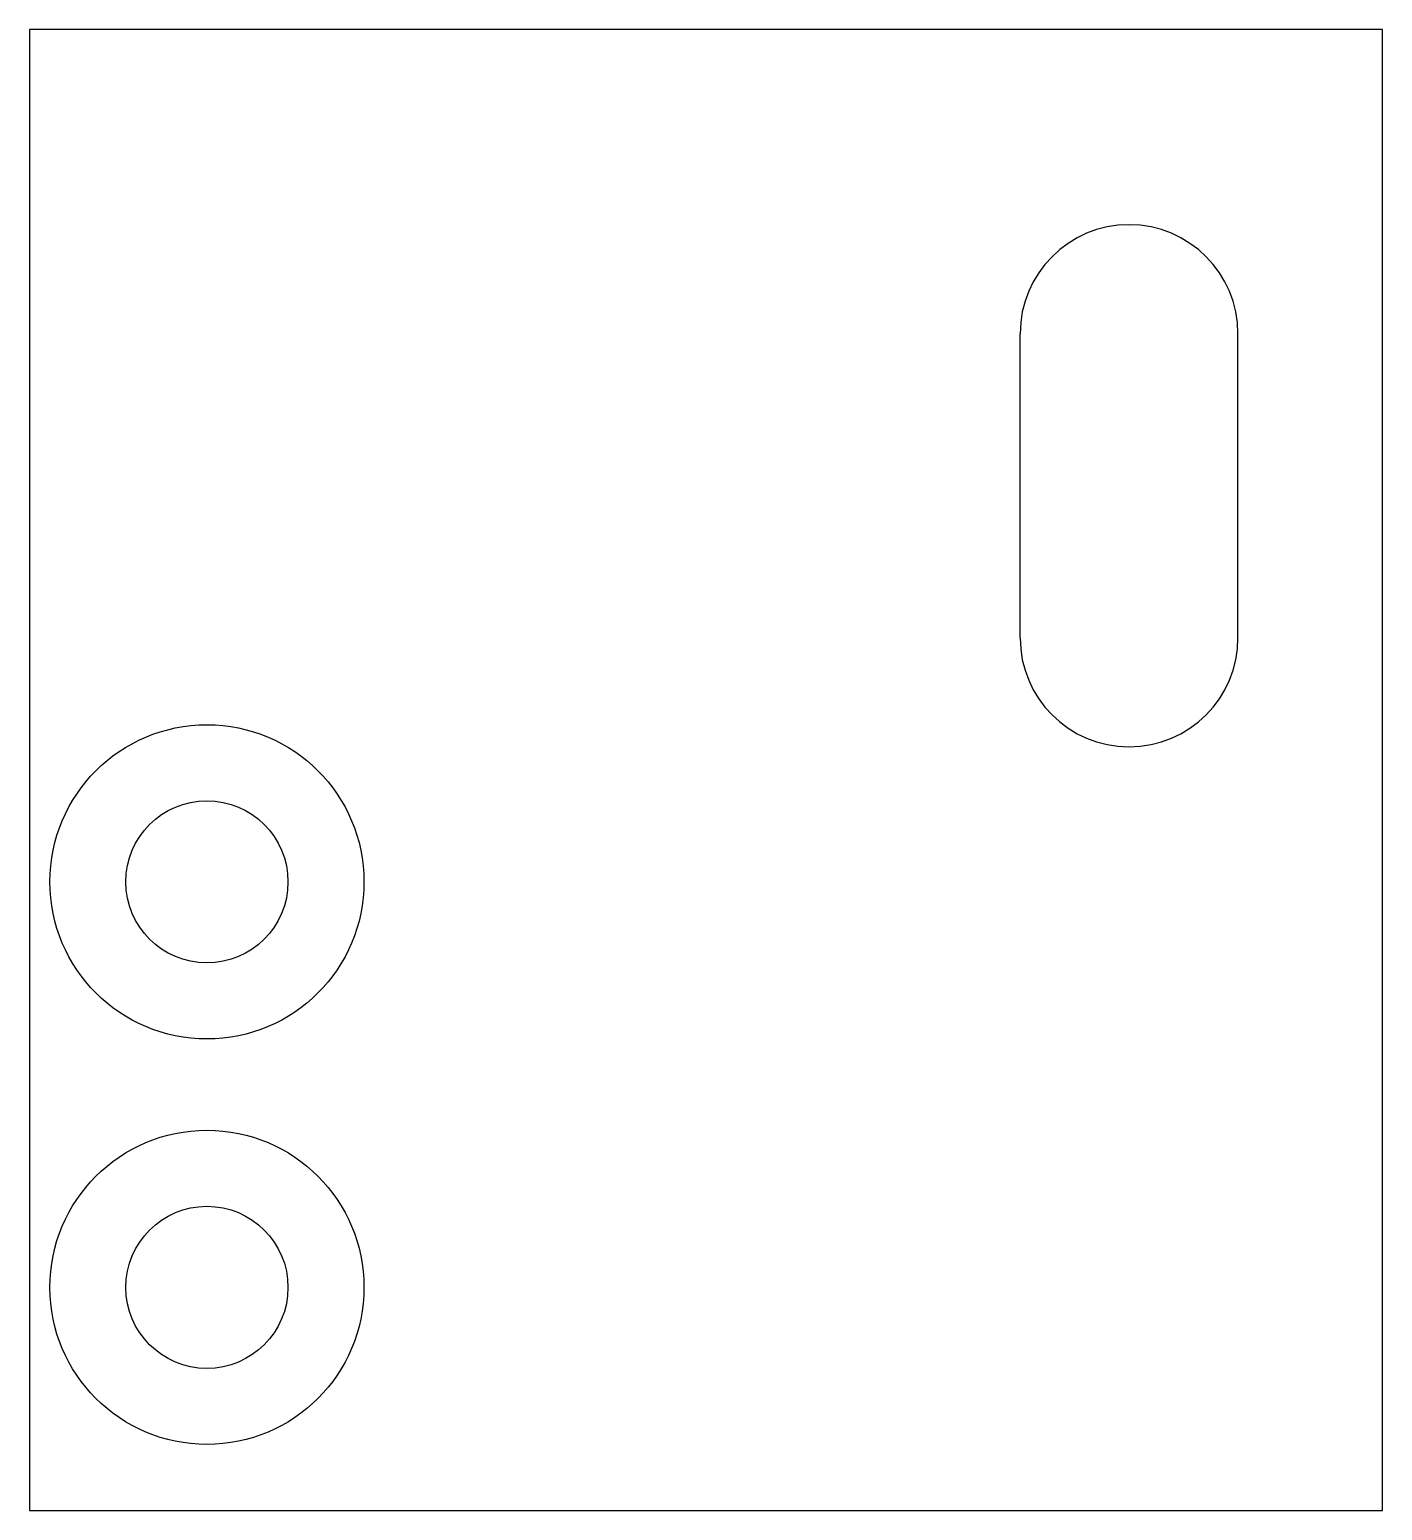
# Model space of a CAD drawing. Header units: millimetres. Extents: x -48.6 to 40, y 42.3 to 126.1.
# Drawn here: x -48.57 to -21.87, y 42.29 to 71.5 of the extents above; entities outside this region: 1.
import ezdxf

# ---------------------------------------------------------------- set-up
doc = ezdxf.new("R2010")
doc.units = ezdxf.units.MM
for name, color, linetype in [('CSK_DIAMETER', 1, 'Continuous'), ('NOTES', 2, 'Continuous'), ('PROFILE', 7, 'Continuous'), ('THROUGH', 4, 'Continuous')]:
    doc.layers.add(name, color=color, linetype=linetype)

msp = doc.modelspace()

# ---------------------------------------------------------------- linework, layer by layer
at = {"layer": 'CSK_DIAMETER'}
for centre in [(-45.074, 54.686), (-45.074, 46.686)]:
    msp.add_circle(centre, 3.1, dxfattribs=at)
at = {"layer": 'PROFILE'}
msp.add_lwpolyline([(-48.574, 42.286), (-21.874, 42.286), (-21.874, 71.5), (-48.574, 71.5)], close=True, dxfattribs=at)
at = {"layer": 'THROUGH'}
for p, q in [((-29.024, 59.5), (-29.024, 65.5)), ((-24.724, 59.5), (-24.724, 65.5))]:
    msp.add_line(p, q, dxfattribs=at)
for centre in [(-45.074, 54.686), (-45.074, 46.686)]:
    msp.add_circle(centre, 1.6, dxfattribs=at)
for centre, start, end in [((-26.874, 65.5), 0, 180), ((-26.874, 59.5), 180, 360)]:
    msp.add_arc(centre, 2.15, start, end, dxfattribs=at)

# ---------------------------------------------------------------- texts
at = {"layer": 'NOTES'}
msp.add_text('M2S-S / mm / all blind and CB layers are operation marks; see PDF', height=1, dxfattribs=at).set_placement((0, 125))

doc.saveas('drawing.dxf')
